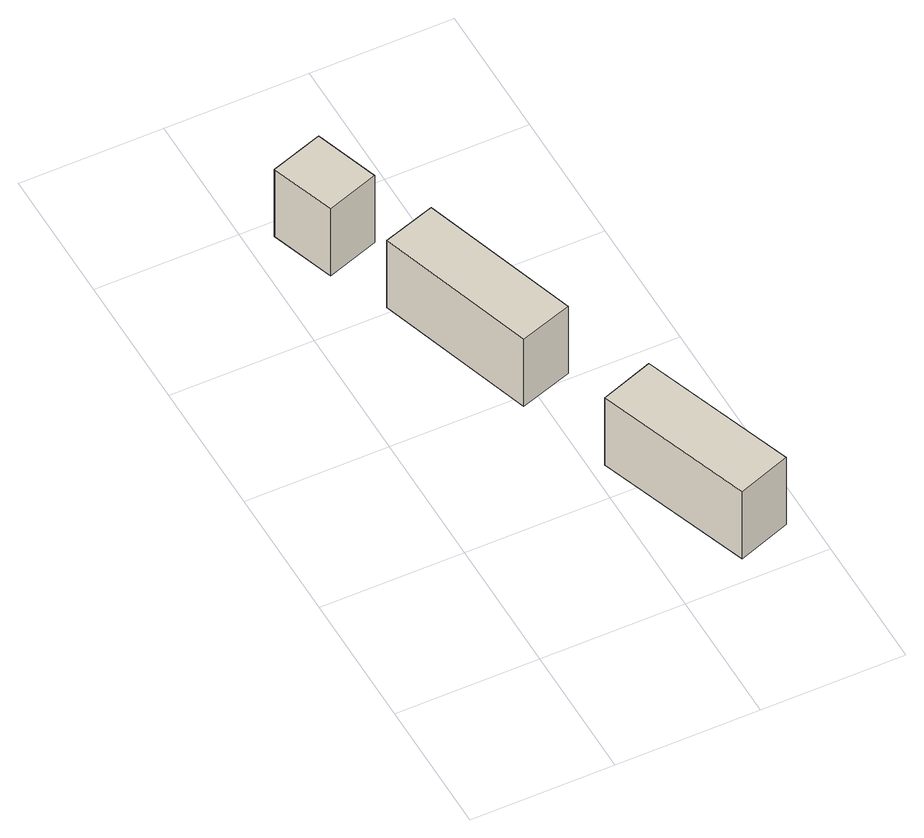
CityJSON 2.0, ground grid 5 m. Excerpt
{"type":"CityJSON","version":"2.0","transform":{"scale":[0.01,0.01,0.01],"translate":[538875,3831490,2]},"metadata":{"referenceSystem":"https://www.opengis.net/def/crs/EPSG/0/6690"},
"CityObjects":{
"building1":{"type":"Building","attributes":{"class":"3001","BuildingDetailAttribute.specifiedBuildingCoverageRate":0.6,"BuildingDetailAttribute.surveyYear":2017,"BuildingTsunamiRiskAttribute.description":"1","BuildingTsunamiRiskAttribute.rank":"2","BuildingTsunamiRiskAttribute.depth":0.51,"BuildingHighTideRiskAttribute.description":"1","BuildingHighTideRiskAttribute.rank":"3","BuildingHighTideRiskAttribute.depth":3.26,"BuildingIDAttribute.prefecture":"27","BuildingIDAttribute.city":"27125"},"geometry":[{"type":"Solid","lod":"1","boundaries":[[[[0,1,2,3]],[[2,4,5,3]],[[1,6,4,2]],[[0,7,6,1]],[[3,5,7,0]],[[4,6,7,5]]]]}]},
"building2":{"type":"Building","attributes":{"class":"3001","BuildingDetailAttribute.specifiedBuildingCoverageRate":0.6,"BuildingDetailAttribute.surveyYear":2017,"BuildingTsunamiRiskAttribute.description":"1","BuildingTsunamiRiskAttribute.rank":"1","BuildingTsunamiRiskAttribute.depth":0.42,"BuildingHighTideRiskAttribute.description":"1","BuildingHighTideRiskAttribute.rank":"3","BuildingHighTideRiskAttribute.depth":3.17,"BuildingIDAttribute.prefecture":"27","BuildingIDAttribute.city":"27125"},"geometry":[{"type":"Solid","lod":"1","boundaries":[[[[8,9,10,11]],[[10,12,13,11]],[[9,14,12,10]],[[8,15,14,9]],[[11,13,15,8]],[[12,14,15,13]]]]}]},
"building3":{"type":"Building","attributes":{"class":"3001","BuildingDetailAttribute.specifiedBuildingCoverageRate":0.6,"BuildingDetailAttribute.surveyYear":2017,"BuildingTsunamiRiskAttribute.description":"1","BuildingTsunamiRiskAttribute.rank":"1","BuildingTsunamiRiskAttribute.depth":0.48,"BuildingHighTideRiskAttribute.description":"1","BuildingHighTideRiskAttribute.rank":"3","BuildingHighTideRiskAttribute.depth":3.23,"BuildingIDAttribute.prefecture":"27","BuildingIDAttribute.city":"27125"},"geometry":[{"type":"Solid","lod":"1","boundaries":[[[[16,17,18,19]],[[18,20,21,19]],[[17,22,20,18]],[[16,23,22,17]],[[19,21,23,16]],[[20,22,23,21]]]]}]}
},
"vertices":[
[91,1940,96],[275,2002,96],[351,1776,96],[167,1714,96],[351,1776,396],[167,1714,396],[275,2002,396],[91,1940,396],
[259,1518,96],[443,1578,96],[625,1017,96],[440,957,96],[625,1017,396],[440,957,396],[443,1578,396],[259,1518,396],
[549,630,92],[736,696,92],[928,153,92],[742,87,92],[928,153,392],[742,87,392],[736,696,392],[549,630,392]
]}
